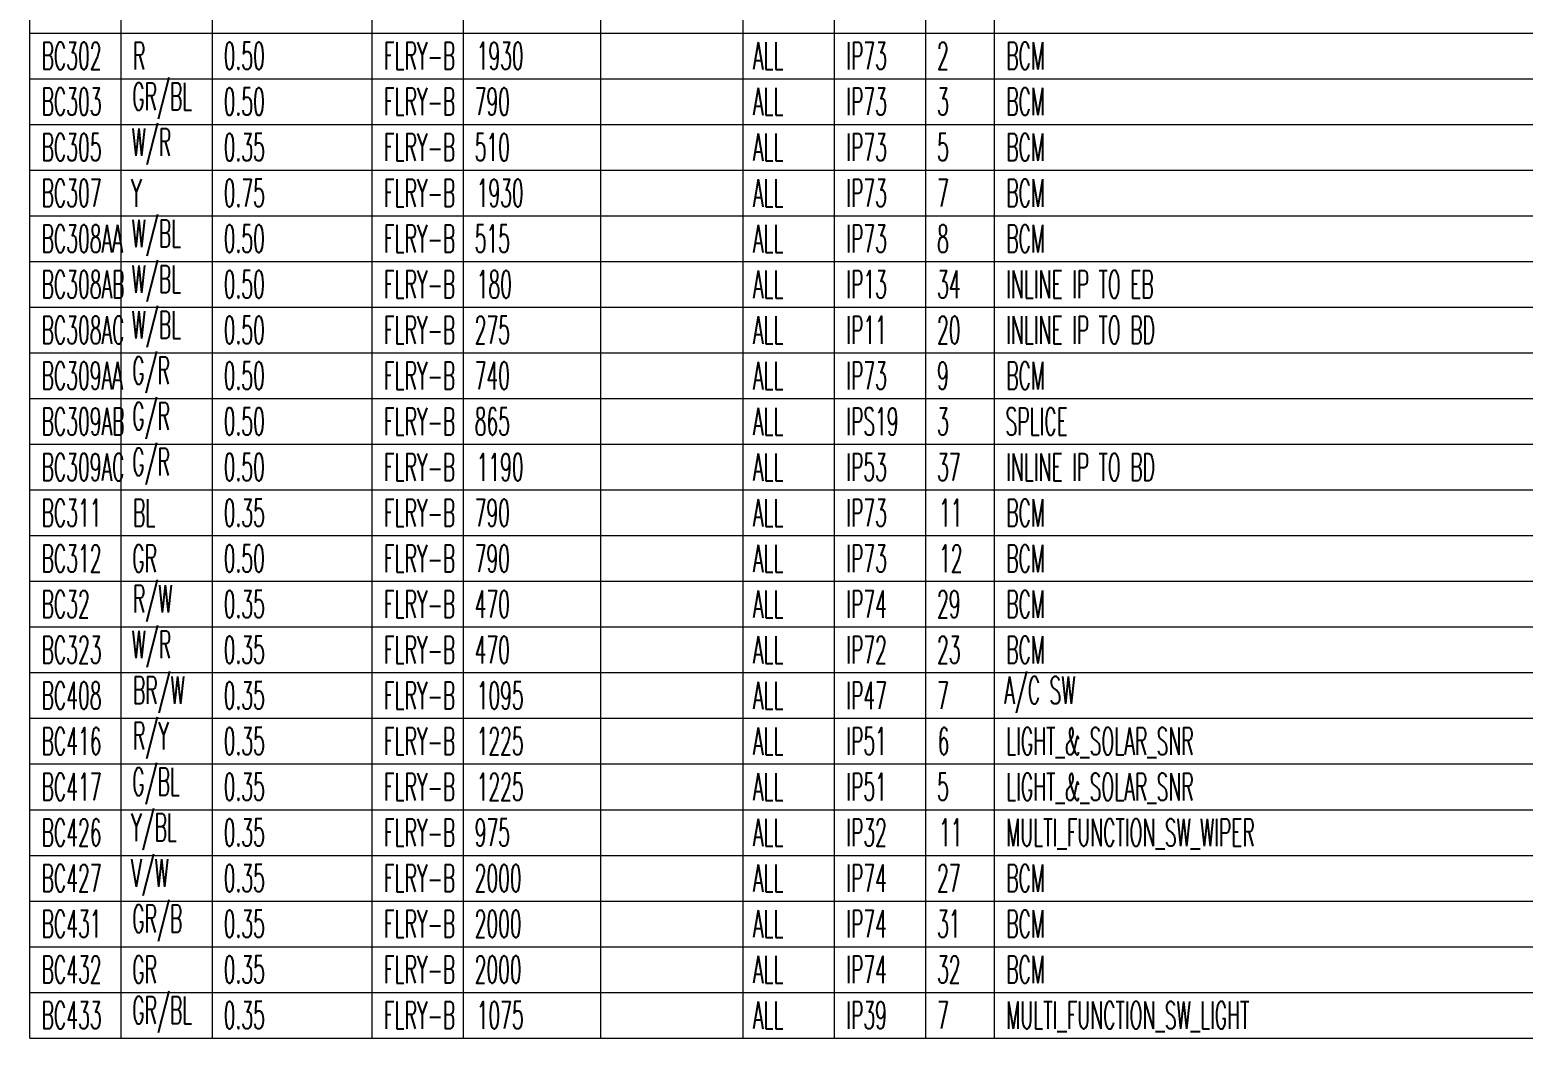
# Model space of a CAD drawing. Header units: inches. Extents: x 47316 to 59086, y 3141 to 11743.
# Drawn here: x 54764.1 to 54927.5, y 8425.2 to 8535.6 of the extents above; entities that cross this region are included whole.
import ezdxf

# ---------------------------------------------------------------- set-up
doc = ezdxf.new("R2010")
doc.units = ezdxf.units.IN
doc.header["$MEASUREMENT"] = 0
doc.styles.get("Standard").update_dxf_attribs({"font": ''})
doc.styles.get('Standard').set_extended_font_data('SimSun')

msp = doc.modelspace()

# ---------------------------------------------------------------- linework, layer by layer
at = {"color": 0, "linetype": 'Continuous', "lineweight": 15}
for p, q in [((54764.1, 8425.24), (54764.1, 8930.24)), ((54774.1, 8425.24), (54774.1, 8930.24)), ((54784.1, 8425.24), (54784.1, 8930.24)), ((54801.57, 8425.24), (54801.57, 8930.24)), ((54811.57, 8425.24), (54811.57, 8930.24)), ((54826.57, 8425.24), (54826.57, 8930.24)), ((54842.17, 8425.24), (54842.17, 8930.24)), ((54852.17, 8425.24), (54852.17, 8930.24)), ((54862.17, 8425.24), (54862.17, 8930.24)), ((54869.67, 8425.24), (54869.67, 8930.24)), ((54764.1, 8535.24), (55090.95, 8535.24)), ((54764.1, 8530.24), (55090.95, 8530.24)), ((54764.1, 8525.24), (55090.95, 8525.24)), ((54764.1, 8520.24), (55090.95, 8520.24)), ((54764.1, 8515.24), (55090.95, 8515.24)), ((54764.1, 8510.24), (55090.95, 8510.24)), ((54764.1, 8505.24), (55090.95, 8505.24)), ((54764.1, 8500.24), (55090.95, 8500.24)), ((54764.1, 8495.24), (55090.95, 8495.24)), ((54764.1, 8490.24), (55090.95, 8490.24)), ((54764.1, 8485.24), (55090.95, 8485.24)), ((54764.1, 8480.24), (55090.95, 8480.24)), ((54764.1, 8475.24), (55090.95, 8475.24)), ((54764.1, 8470.24), (55090.95, 8470.24)), ((54764.1, 8465.24), (55090.95, 8465.24)), ((54764.1, 8460.24), (55090.95, 8460.24)), ((54764.1, 8455.24), (55090.95, 8455.24)), ((54764.1, 8450.24), (55090.95, 8450.24)), ((54764.1, 8445.24), (55090.95, 8445.24)), ((54764.1, 8440.24), (55090.95, 8440.24)), ((54764.1, 8435.24), (55090.95, 8435.24)), ((54764.1, 8430.24), (55090.95, 8430.24)), ((54764.1, 8425.24), (55090.95, 8425.24))]:
    msp.add_line(p, q, dxfattribs=at)

# ---------------------------------------------------------------- texts
at = {"color": 7, "linetype": 'Continuous', "lineweight": 15, "char_height": 3, "attachment_point": 1}
for s, insert, width in [('\\Fromans.shx;\\W0.5000000000;\\T1.0000000000;\\o\\lBC302', (54765.38, 8534.24), 7.2857), ('\\Fromans.shx;\\W0.5000000000;\\T1.0000000000;\\o\\lR', (54775.38, 8534.24), 1.5), ('\\Fromans.shx;\\W0.5000000000;\\T1.0000000000;\\o\\l0.50', (54785.31, 8534.24), 5), ('\\Fromans.shx;\\W0.5000000000;\\T1.0000000000;\\o\\lFLRY-B', (54802.85, 8534.24), 8.6429), ('\\Fromans.shx;\\W0.5000000000;\\T1.0000000000;\\o\\l1930', (54813, 8534.24), 5.7143), ('\\Fromans.shx;\\W0.5000000000;\\T1.0000000000;\\o\\lALL', (54843.24, 8534.24), 3.7143), ('\\Fromans.shx;\\W0.5000000000;\\T1.0000000000;\\o\\lIP73', (54853.45, 8534.24), 4.9286), ('\\Fromans.shx;\\W0.5000000000;\\T1.0000000000;\\o\\l2', (54863.38, 8534.24), 1.4286), ('\\Fromans.shx;\\W0.5000000000;\\T1.0000000000;\\o\\lBCM', (54870.95, 8534.24), 4.7143), ('\\Fromans.shx;\\W0.5000000000;\\T1.0000000000;\\o\\lBC303', (54765.38, 8529.24), 7.2857), ('\\Fromans.shx;\\W0.5000000000;\\T1.0000000000;\\o\\lGR/BL', (54775.31, 8529.81), 7.2857), ('\\Fromans.shx;\\W0.5000000000;\\T1.0000000000;\\o\\l0.50', (54785.31, 8529.24), 5), ('\\Fromans.shx;\\W0.5000000000;\\T1.0000000000;\\o\\lFLRY-B', (54802.85, 8529.24), 8.6429), ('\\Fromans.shx;\\W0.5000000000;\\T1.0000000000;\\o\\l790', (54812.78, 8529.24), 4.2857), ('\\Fromans.shx;\\W0.5000000000;\\T1.0000000000;\\o\\lALL', (54843.24, 8529.24), 3.7143), ('\\Fromans.shx;\\W0.5000000000;\\T1.0000000000;\\o\\lIP73', (54853.45, 8529.24), 4.9286), ('\\Fromans.shx;\\W0.5000000000;\\T1.0000000000;\\o\\l3', (54863.38, 8529.24), 1.4286), ('\\Fromans.shx;\\W0.5000000000;\\T1.0000000000;\\o\\lBCM', (54870.95, 8529.24), 4.7143), ('\\Fromans.shx;\\W0.5000000000;\\T1.0000000000;\\o\\lW/R', (54775.24, 8524.81), 4.7857), ('\\Fromans.shx;\\W0.5000000000;\\T1.0000000000;\\o\\lBC305', (54765.38, 8524.24), 7.2857), ('\\Fromans.shx;\\W0.5000000000;\\T1.0000000000;\\o\\l0.35', (54785.31, 8524.24), 5), ('\\Fromans.shx;\\W0.5000000000;\\T1.0000000000;\\o\\lFLRY-B', (54802.85, 8524.24), 8.6429), ('\\Fromans.shx;\\W0.5000000000;\\T1.0000000000;\\o\\l510', (54812.78, 8524.24), 4.2857), ('\\Fromans.shx;\\W0.5000000000;\\T1.0000000000;\\o\\lALL', (54843.24, 8524.24), 3.7143), ('\\Fromans.shx;\\W0.5000000000;\\T1.0000000000;\\o\\lIP73', (54853.45, 8524.24), 4.9286), ('\\Fromans.shx;\\W0.5000000000;\\T1.0000000000;\\o\\l5', (54863.38, 8524.24), 1.4286), ('\\Fromans.shx;\\W0.5000000000;\\T1.0000000000;\\o\\lBCM', (54870.95, 8524.24), 4.7143), ('\\Fromans.shx;\\W0.5000000000;\\T1.0000000000;\\o\\lBC307', (54765.38, 8519.24), 7.2857), ('\\Fromans.shx;\\W0.5000000000;\\T1.0000000000;\\o\\lY', (54775.17, 8519.24), 1.2857), ('\\Fromans.shx;\\W0.5000000000;\\T1.0000000000;\\o\\l0.75', (54785.31, 8519.24), 5), ('\\Fromans.shx;\\W0.5000000000;\\T1.0000000000;\\o\\lFLRY-B', (54802.85, 8519.24), 8.6429), ('\\Fromans.shx;\\W0.5000000000;\\T1.0000000000;\\o\\l1930', (54813, 8519.24), 5.7143), ('\\Fromans.shx;\\W0.5000000000;\\T1.0000000000;\\o\\lALL', (54843.24, 8519.24), 3.7143), ('\\Fromans.shx;\\W0.5000000000;\\T1.0000000000;\\o\\lIP73', (54853.45, 8519.24), 4.9286), ('\\Fromans.shx;\\W0.5000000000;\\T1.0000000000;\\o\\l7', (54863.38, 8519.24), 1.4286), ('\\Fromans.shx;\\W0.5000000000;\\T1.0000000000;\\o\\lBCM', (54870.95, 8519.24), 4.7143), ('\\Fromans.shx;\\W0.5000000000;\\T1.0000000000;\\o\\lW/BL', (54775.24, 8514.81), 6), ('\\Fromans.shx;\\W0.5000000000;\\T1.0000000000;\\o\\lBC308AA', (54765.38, 8514.24), 9.8571), ('\\Fromans.shx;\\W0.5000000000;\\T1.0000000000;\\o\\l0.50', (54785.31, 8514.24), 5), ('\\Fromans.shx;\\W0.5000000000;\\T1.0000000000;\\o\\lFLRY-B', (54802.85, 8514.24), 8.6429), ('\\Fromans.shx;\\W0.5000000000;\\T1.0000000000;\\o\\l515', (54812.78, 8514.24), 4.2857), ('\\Fromans.shx;\\W0.5000000000;\\T1.0000000000;\\o\\lALL', (54843.24, 8514.24), 3.7143), ('\\Fromans.shx;\\W0.5000000000;\\T1.0000000000;\\o\\lIP73', (54853.45, 8514.24), 4.9286), ('\\Fromans.shx;\\W0.5000000000;\\T1.0000000000;\\o\\l8', (54863.38, 8514.24), 1.4286), ('\\Fromans.shx;\\W0.5000000000;\\T1.0000000000;\\o\\lBCM', (54870.95, 8514.24), 4.7143), ('\\Fromans.shx;\\W0.5000000000;\\T1.0000000000;\\o\\lW/BL', (54775.24, 8509.81), 6), ('\\Fromans.shx;\\W0.5000000000;\\T1.0000000000;\\o\\lBC308AB', (54765.38, 8509.24), 10.0714), ('\\Fromans.shx;\\W0.5000000000;\\T1.0000000000;\\o\\l0.50', (54785.31, 8509.24), 5), ('\\Fromans.shx;\\W0.5000000000;\\T1.0000000000;\\o\\lFLRY-B', (54802.85, 8509.24), 8.6429), ('\\Fromans.shx;\\W0.5000000000;\\T1.0000000000;\\o\\l180', (54813, 8509.24), 4.2857), ('\\Fromans.shx;\\W0.5000000000;\\T1.0000000000;\\o\\lALL', (54843.24, 8509.24), 3.7143), ('\\Fromans.shx;\\W0.5000000000;\\T1.0000000000;\\o\\lIP13', (54853.45, 8509.24), 4.9286), ('\\Fromans.shx;\\W0.5000000000;\\T1.0000000000;\\o\\l34', (54863.38, 8509.24), 2.8571), ('\\Fromans.shx;\\W0.5000000000;\\T1.0000000000;\\o\\lINLINE IP TO EB', (54870.95, 8509.24), 19), ('\\Fromans.shx;\\W0.5000000000;\\T1.0000000000;\\o\\lW/BL', (54775.24, 8504.81), 6), ('\\Fromans.shx;\\W0.5000000000;\\T1.0000000000;\\o\\lBC308AC', (54765.38, 8504.24), 10.0714), ('\\Fromans.shx;\\W0.5000000000;\\T1.0000000000;\\o\\l0.50', (54785.31, 8504.24), 5), ('\\Fromans.shx;\\W0.5000000000;\\T1.0000000000;\\o\\lFLRY-B', (54802.85, 8504.24), 8.6429), ('\\Fromans.shx;\\W0.5000000000;\\T1.0000000000;\\o\\l275', (54812.78, 8504.24), 4.2857), ('\\Fromans.shx;\\W0.5000000000;\\T1.0000000000;\\o\\lALL', (54843.24, 8504.24), 3.7143), ('\\Fromans.shx;\\W0.5000000000;\\T1.0000000000;\\o\\lIP11', (54853.45, 8504.24), 4.9286), ('\\Fromans.shx;\\W0.5000000000;\\T1.0000000000;\\o\\l20', (54863.38, 8504.24), 2.8571), ('\\Fromans.shx;\\W0.5000000000;\\T1.0000000000;\\o\\lINLINE IP TO BD', (54870.95, 8504.24), 19.1429), ('\\Fromans.shx;\\W0.5000000000;\\T1.0000000000;\\o\\lG/R', (54775.31, 8499.81), 4.5714), ('\\Fromans.shx;\\W0.5000000000;\\T1.0000000000;\\o\\lBC309AA', (54765.38, 8499.24), 9.8571), ('\\Fromans.shx;\\W0.5000000000;\\T1.0000000000;\\o\\l0.50', (54785.31, 8499.24), 5), ('\\Fromans.shx;\\W0.5000000000;\\T1.0000000000;\\o\\lFLRY-B', (54802.85, 8499.24), 8.6429), ('\\Fromans.shx;\\W0.5000000000;\\T1.0000000000;\\o\\l740', (54812.78, 8499.24), 4.2857), ('\\Fromans.shx;\\W0.5000000000;\\T1.0000000000;\\o\\lALL', (54843.24, 8499.24), 3.7143), ('\\Fromans.shx;\\W0.5000000000;\\T1.0000000000;\\o\\lIP73', (54853.45, 8499.24), 4.9286), ('\\Fromans.shx;\\W0.5000000000;\\T1.0000000000;\\o\\l9', (54863.38, 8499.24), 1.4286), ('\\Fromans.shx;\\W0.5000000000;\\T1.0000000000;\\o\\lBCM', (54870.95, 8499.24), 4.7143), ('\\Fromans.shx;\\W0.5000000000;\\T1.0000000000;\\o\\lG/R', (54775.31, 8494.81), 4.5714), ('\\Fromans.shx;\\W0.5000000000;\\T1.0000000000;\\o\\lBC309AB', (54765.38, 8494.24), 10.0714), ('\\Fromans.shx;\\W0.5000000000;\\T1.0000000000;\\o\\l0.50', (54785.31, 8494.24), 5), ('\\Fromans.shx;\\W0.5000000000;\\T1.0000000000;\\o\\lFLRY-B', (54802.85, 8494.24), 8.6429), ('\\Fromans.shx;\\W0.5000000000;\\T1.0000000000;\\o\\l865', (54812.78, 8494.24), 4.2857), ('\\Fromans.shx;\\W0.5000000000;\\T1.0000000000;\\o\\lALL', (54843.24, 8494.24), 3.7143), ('\\Fromans.shx;\\W0.5000000000;\\T1.0000000000;\\o\\lIPS19', (54853.45, 8494.24), 6.3571), ('\\Fromans.shx;\\W0.5000000000;\\T1.0000000000;\\o\\l3', (54863.38, 8494.24), 1.4286), ('\\Fromans.shx;\\W0.5000000000;\\T1.0000000000;\\o\\lSPLICE', (54870.88, 8494.24), 7.5714), ('\\Fromans.shx;\\W0.5000000000;\\T1.0000000000;\\o\\lG/R', (54775.31, 8489.81), 4.5714), ('\\Fromans.shx;\\W0.5000000000;\\T1.0000000000;\\o\\lBC309AC', (54765.38, 8489.24), 10.0714), ('\\Fromans.shx;\\W0.5000000000;\\T1.0000000000;\\o\\l0.50', (54785.31, 8489.24), 5), ('\\Fromans.shx;\\W0.5000000000;\\T1.0000000000;\\o\\lFLRY-B', (54802.85, 8489.24), 8.6429), ('\\Fromans.shx;\\W0.5000000000;\\T1.0000000000;\\o\\l1190', (54813, 8489.24), 5.7143), ('\\Fromans.shx;\\W0.5000000000;\\T1.0000000000;\\o\\lALL', (54843.24, 8489.24), 3.7143), ('\\Fromans.shx;\\W0.5000000000;\\T1.0000000000;\\o\\lIP53', (54853.45, 8489.24), 4.9286), ('\\Fromans.shx;\\W0.5000000000;\\T1.0000000000;\\o\\l37', (54863.38, 8489.24), 2.8571), ('\\Fromans.shx;\\W0.5000000000;\\T1.0000000000;\\o\\lINLINE IP TO BD', (54870.95, 8489.24), 19.1429), ('\\Fromans.shx;\\W0.5000000000;\\T1.0000000000;\\o\\lBC311', (54765.38, 8484.24), 7.2857), ('\\Fromans.shx;\\W0.5000000000;\\T1.0000000000;\\o\\lBL', (54775.38, 8484.24), 2.7143), ('\\Fromans.shx;\\W0.5000000000;\\T1.0000000000;\\o\\l0.35', (54785.31, 8484.24), 5), ('\\Fromans.shx;\\W0.5000000000;\\T1.0000000000;\\o\\lFLRY-B', (54802.85, 8484.24), 8.6429), ('\\Fromans.shx;\\W0.5000000000;\\T1.0000000000;\\o\\l790', (54812.78, 8484.24), 4.2857), ('\\Fromans.shx;\\W0.5000000000;\\T1.0000000000;\\o\\lALL', (54843.24, 8484.24), 3.7143), ('\\Fromans.shx;\\W0.5000000000;\\T1.0000000000;\\o\\lIP73', (54853.45, 8484.24), 4.9286), ('\\Fromans.shx;\\W0.5000000000;\\T1.0000000000;\\o\\l11', (54863.6, 8484.24), 2.8571), ('\\Fromans.shx;\\W0.5000000000;\\T1.0000000000;\\o\\lBCM', (54870.95, 8484.24), 4.7143), ('\\Fromans.shx;\\W0.5000000000;\\T1.0000000000;\\o\\lBC312', (54765.38, 8479.24), 7.2857), ('\\Fromans.shx;\\W0.5000000000;\\T1.0000000000;\\o\\lGR', (54775.31, 8479.24), 3), ('\\Fromans.shx;\\W0.5000000000;\\T1.0000000000;\\o\\l0.50', (54785.31, 8479.24), 5), ('\\Fromans.shx;\\W0.5000000000;\\T1.0000000000;\\o\\lFLRY-B', (54802.85, 8479.24), 8.6429), ('\\Fromans.shx;\\W0.5000000000;\\T1.0000000000;\\o\\l790', (54812.78, 8479.24), 4.2857), ('\\Fromans.shx;\\W0.5000000000;\\T1.0000000000;\\o\\lALL', (54843.24, 8479.24), 3.7143), ('\\Fromans.shx;\\W0.5000000000;\\T1.0000000000;\\o\\lIP73', (54853.45, 8479.24), 4.9286), ('\\Fromans.shx;\\W0.5000000000;\\T1.0000000000;\\o\\l12', (54863.6, 8479.24), 2.8571), ('\\Fromans.shx;\\W0.5000000000;\\T1.0000000000;\\o\\lBCM', (54870.95, 8479.24), 4.7143), ('\\Fromans.shx;\\W0.5000000000;\\T1.0000000000;\\o\\lR/W', (54775.38, 8474.81), 4.7857), ('\\Fromans.shx;\\W0.5000000000;\\T1.0000000000;\\o\\lBC32', (54765.38, 8474.24), 5.8571), ('\\Fromans.shx;\\W0.5000000000;\\T1.0000000000;\\o\\l0.35', (54785.31, 8474.24), 5), ('\\Fromans.shx;\\W0.5000000000;\\T1.0000000000;\\o\\lFLRY-B', (54802.85, 8474.24), 8.6429), ('\\Fromans.shx;\\W0.5000000000;\\T1.0000000000;\\o\\l470', (54812.78, 8474.24), 4.2857), ('\\Fromans.shx;\\W0.5000000000;\\T1.0000000000;\\o\\lALL', (54843.24, 8474.24), 3.7143), ('\\Fromans.shx;\\W0.5000000000;\\T1.0000000000;\\o\\lIP74', (54853.45, 8474.24), 4.9286), ('\\Fromans.shx;\\W0.5000000000;\\T1.0000000000;\\o\\l29', (54863.38, 8474.24), 2.8571), ('\\Fromans.shx;\\W0.5000000000;\\T1.0000000000;\\o\\lBCM', (54870.95, 8474.24), 4.7143), ('\\Fromans.shx;\\W0.5000000000;\\T1.0000000000;\\o\\lW/R', (54775.24, 8469.81), 4.7857), ('\\Fromans.shx;\\W0.5000000000;\\T1.0000000000;\\o\\lBC323', (54765.38, 8469.24), 7.2857), ('\\Fromans.shx;\\W0.5000000000;\\T1.0000000000;\\o\\l0.35', (54785.31, 8469.24), 5), ('\\Fromans.shx;\\W0.5000000000;\\T1.0000000000;\\o\\lFLRY-B', (54802.85, 8469.24), 8.6429), ('\\Fromans.shx;\\W0.5000000000;\\T1.0000000000;\\o\\l470', (54812.78, 8469.24), 4.2857), ('\\Fromans.shx;\\W0.5000000000;\\T1.0000000000;\\o\\lALL', (54843.24, 8469.24), 3.7143), ('\\Fromans.shx;\\W0.5000000000;\\T1.0000000000;\\o\\lIP72', (54853.45, 8469.24), 4.9286), ('\\Fromans.shx;\\W0.5000000000;\\T1.0000000000;\\o\\l23', (54863.38, 8469.24), 2.8571), ('\\Fromans.shx;\\W0.5000000000;\\T1.0000000000;\\o\\lBCM', (54870.95, 8469.24), 4.7143), ('\\Fromans.shx;\\W0.5000000000;\\T1.0000000000;\\o\\lBC408', (54765.38, 8464.24), 7.2857), ('\\Fromans.shx;\\W0.5000000000;\\T1.0000000000;\\o\\lBR/W', (54775.38, 8464.81), 6.2857), ('\\Fromans.shx;\\W0.5000000000;\\T1.0000000000;\\o\\l0.35', (54785.31, 8464.24), 5), ('\\Fromans.shx;\\W0.5000000000;\\T1.0000000000;\\o\\lFLRY-B', (54802.85, 8464.24), 8.6429), ('\\Fromans.shx;\\W0.5000000000;\\T1.0000000000;\\o\\l1095', (54813, 8464.24), 5.7143), ('\\Fromans.shx;\\W0.5000000000;\\T1.0000000000;\\o\\lALL', (54843.24, 8464.24), 3.7143), ('\\Fromans.shx;\\W0.5000000000;\\T1.0000000000;\\o\\lIP47', (54853.45, 8464.24), 4.9286), ('\\Fromans.shx;\\W0.5000000000;\\T1.0000000000;\\o\\l7', (54863.38, 8464.24), 1.4286), ('\\Fromans.shx;\\W0.5000000000;\\T1.0000000000;\\o\\lA/C SW', (54870.74, 8464.81), 9), ('\\Fromans.shx;\\W0.5000000000;\\T1.0000000000;\\o\\lBC416', (54765.38, 8459.24), 7.2857), ('\\Fromans.shx;\\W0.5000000000;\\T1.0000000000;\\o\\lR/Y', (54775.38, 8459.81), 4.3571), ('\\Fromans.shx;\\W0.5000000000;\\T1.0000000000;\\o\\l0.35', (54785.31, 8459.24), 5), ('\\Fromans.shx;\\W0.5000000000;\\T1.0000000000;\\o\\lFLRY-B', (54802.85, 8459.24), 8.6429), ('\\Fromans.shx;\\W0.5000000000;\\T1.0000000000;\\o\\l1225', (54813, 8459.24), 5.7143), ('\\Fromans.shx;\\W0.5000000000;\\T1.0000000000;\\o\\lALL', (54843.24, 8459.24), 3.7143), ('\\Fromans.shx;\\W0.5000000000;\\T1.0000000000;\\o\\lIP51', (54853.45, 8459.24), 4.9286), ('\\Fromans.shx;\\W0.5000000000;\\T1.0000000000;\\o\\l6', (54863.45, 8459.24), 1.4286), ('\\Fromans.shx;\\W0.5000000000;\\T1.0000000000;\\o\\lLIGHT_&_SOLAR_SNR', (54870.95, 8459.24), 24.5), ('\\Fromans.shx;\\W0.5000000000;\\T1.0000000000;\\o\\lBC417', (54765.38, 8454.24), 7.2857), ('\\Fromans.shx;\\W0.5000000000;\\T1.0000000000;\\o\\lG/BL', (54775.31, 8454.81), 5.7857), ('\\Fromans.shx;\\W0.5000000000;\\T1.0000000000;\\o\\l0.35', (54785.31, 8454.24), 5), ('\\Fromans.shx;\\W0.5000000000;\\T1.0000000000;\\o\\lFLRY-B', (54802.85, 8454.24), 8.6429), ('\\Fromans.shx;\\W0.5000000000;\\T1.0000000000;\\o\\l1225', (54813, 8454.24), 5.7143), ('\\Fromans.shx;\\W0.5000000000;\\T1.0000000000;\\o\\lALL', (54843.24, 8454.24), 3.7143), ('\\Fromans.shx;\\W0.5000000000;\\T1.0000000000;\\o\\lIP51', (54853.45, 8454.24), 4.9286), ('\\Fromans.shx;\\W0.5000000000;\\T1.0000000000;\\o\\l5', (54863.38, 8454.24), 1.4286), ('\\Fromans.shx;\\W0.5000000000;\\T1.0000000000;\\o\\lLIGHT_&_SOLAR_SNR', (54870.95, 8454.24), 24.5), ('\\Fromans.shx;\\W0.5000000000;\\T1.0000000000;\\o\\lBC426', (54765.38, 8449.24), 7.2857), ('\\Fromans.shx;\\W0.5000000000;\\T1.0000000000;\\o\\lY/BL', (54775.17, 8449.81), 5.5714), ('\\Fromans.shx;\\W0.5000000000;\\T1.0000000000;\\o\\l0.35', (54785.31, 8449.24), 5), ('\\Fromans.shx;\\W0.5000000000;\\T1.0000000000;\\o\\lFLRY-B', (54802.85, 8449.24), 8.6429), ('\\Fromans.shx;\\W0.5000000000;\\T1.0000000000;\\o\\l975', (54812.78, 8449.24), 4.2857), ('\\Fromans.shx;\\W0.5000000000;\\T1.0000000000;\\o\\lALL', (54843.24, 8449.24), 3.7143), ('\\Fromans.shx;\\W0.5000000000;\\T1.0000000000;\\o\\lIP32', (54853.45, 8449.24), 4.9286), ('\\Fromans.shx;\\W0.5000000000;\\T1.0000000000;\\o\\l11', (54863.6, 8449.24), 2.8571), ('\\Fromans.shx;\\W0.5000000000;\\T1.0000000000;\\o\\lMULTI_FUNCTION_SW_WIPER', (54870.95, 8449.24), 31.9286), ('\\Fromans.shx;\\W0.5000000000;\\T1.0000000000;\\o\\lBC427', (54765.38, 8444.24), 7.2857), ('\\Fromans.shx;\\W0.5000000000;\\T1.0000000000;\\o\\lV/W', (54775.17, 8444.81), 4.5714), ('\\Fromans.shx;\\W0.5000000000;\\T1.0000000000;\\o\\l0.35', (54785.31, 8444.24), 5), ('\\Fromans.shx;\\W0.5000000000;\\T1.0000000000;\\o\\lFLRY-B', (54802.85, 8444.24), 8.6429), ('\\Fromans.shx;\\W0.5000000000;\\T1.0000000000;\\o\\l2000', (54812.78, 8444.24), 5.7143), ('\\Fromans.shx;\\W0.5000000000;\\T1.0000000000;\\o\\lALL', (54843.24, 8444.24), 3.7143), ('\\Fromans.shx;\\W0.5000000000;\\T1.0000000000;\\o\\lIP74', (54853.45, 8444.24), 4.9286), ('\\Fromans.shx;\\W0.5000000000;\\T1.0000000000;\\o\\l27', (54863.38, 8444.24), 2.8571), ('\\Fromans.shx;\\W0.5000000000;\\T1.0000000000;\\o\\lBCM', (54870.95, 8444.24), 4.7143), ('\\Fromans.shx;\\W0.5000000000;\\T1.0000000000;\\o\\lGR/B', (54775.31, 8439.81), 6.0714), ('\\Fromans.shx;\\W0.5000000000;\\T1.0000000000;\\o\\lBC431', (54765.38, 8439.24), 7.2857), ('\\Fromans.shx;\\W0.5000000000;\\T1.0000000000;\\o\\l0.35', (54785.31, 8439.24), 5), ('\\Fromans.shx;\\W0.5000000000;\\T1.0000000000;\\o\\lFLRY-B', (54802.85, 8439.24), 8.6429), ('\\Fromans.shx;\\W0.5000000000;\\T1.0000000000;\\o\\l2000', (54812.78, 8439.24), 5.7143), ('\\Fromans.shx;\\W0.5000000000;\\T1.0000000000;\\o\\lALL', (54843.24, 8439.24), 3.7143), ('\\Fromans.shx;\\W0.5000000000;\\T1.0000000000;\\o\\lIP74', (54853.45, 8439.24), 4.9286), ('\\Fromans.shx;\\W0.5000000000;\\T1.0000000000;\\o\\l31', (54863.38, 8439.24), 2.8571), ('\\Fromans.shx;\\W0.5000000000;\\T1.0000000000;\\o\\lBCM', (54870.95, 8439.24), 4.7143), ('\\Fromans.shx;\\W0.5000000000;\\T1.0000000000;\\o\\lBC432', (54765.38, 8434.24), 7.2857), ('\\Fromans.shx;\\W0.5000000000;\\T1.0000000000;\\o\\lGR', (54775.31, 8434.24), 3), ('\\Fromans.shx;\\W0.5000000000;\\T1.0000000000;\\o\\l0.35', (54785.31, 8434.24), 5), ('\\Fromans.shx;\\W0.5000000000;\\T1.0000000000;\\o\\lFLRY-B', (54802.85, 8434.24), 8.6429), ('\\Fromans.shx;\\W0.5000000000;\\T1.0000000000;\\o\\l2000', (54812.78, 8434.24), 5.7143), ('\\Fromans.shx;\\W0.5000000000;\\T1.0000000000;\\o\\lALL', (54843.24, 8434.24), 3.7143), ('\\Fromans.shx;\\W0.5000000000;\\T1.0000000000;\\o\\lIP74', (54853.45, 8434.24), 4.9286), ('\\Fromans.shx;\\W0.5000000000;\\T1.0000000000;\\o\\l32', (54863.38, 8434.24), 2.8571), ('\\Fromans.shx;\\W0.5000000000;\\T1.0000000000;\\o\\lBCM', (54870.95, 8434.24), 4.7143), ('\\Fromans.shx;\\W0.5000000000;\\T1.0000000000;\\o\\lGR/BL', (54775.31, 8429.81), 7.2857), ('\\Fromans.shx;\\W0.5000000000;\\T1.0000000000;\\o\\lBC433', (54765.38, 8429.24), 7.2857), ('\\Fromans.shx;\\W0.5000000000;\\T1.0000000000;\\o\\l0.35', (54785.31, 8429.24), 5), ('\\Fromans.shx;\\W0.5000000000;\\T1.0000000000;\\o\\lFLRY-B', (54802.85, 8429.24), 8.6429), ('\\Fromans.shx;\\W0.5000000000;\\T1.0000000000;\\o\\l1075', (54813, 8429.24), 5.7143), ('\\Fromans.shx;\\W0.5000000000;\\T1.0000000000;\\o\\lALL', (54843.24, 8429.24), 3.7143), ('\\Fromans.shx;\\W0.5000000000;\\T1.0000000000;\\o\\lIP39', (54853.45, 8429.24), 4.9286), ('\\Fromans.shx;\\W0.5000000000;\\T1.0000000000;\\o\\l7', (54863.38, 8429.24), 1.4286), ('\\Fromans.shx;\\W0.5000000000;\\T1.0000000000;\\o\\lMULTI_FUNCTION_SW_LIGHT', (54870.95, 8429.24), 31.2857)]:
    msp.add_mtext(s, dxfattribs=dict(at, insert=insert, width=width))

doc.saveas('drawing.dxf')
